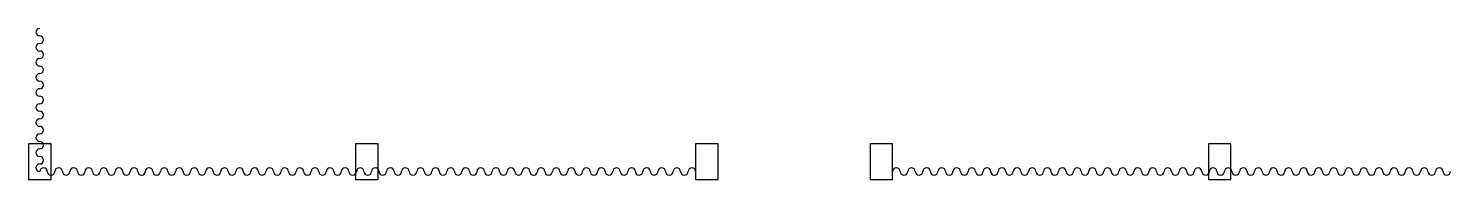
# Model space of a CAD drawing. Header units: metres. Extents: x 53072 to 55912, y 9324 to 9626.
import ezdxf

# ---------------------------------------------------------------- set-up
doc = ezdxf.new("R2010")
doc.units = ezdxf.units.M

msp = doc.modelspace()

# ---------------------------------------------------------------- linework, layer by layer
for points in [[(53072.42, 9323.74), (53117.64, 9323.74), (53117.64, 9395.16), (53072.42, 9395.16)], [(53725.46, 9323.74), (53770.69, 9323.74), (53770.69, 9395.16), (53725.46, 9395.16)], [(54404.89, 9323.74), (54450.11, 9323.74), (54450.11, 9395.16), (54404.89, 9395.16)], [(54753.1, 9323.74), (54798.32, 9323.74), (54798.32, 9395.16), (54753.1, 9395.16)], [(55428.76, 9323.74), (55473.98, 9323.74), (55473.98, 9395.16), (55428.76, 9395.16)]]:
    msp.add_lwpolyline(points, close=True)
for centre, start, end in [((53095.03, 9618.37), 90, 270), ((53095.03, 9603.32), 270, 90), ((53095.03, 9588.26), 90, 270), ((53095.03, 9573.21), 270, 90), ((53095.03, 9558.15), 90, 270), ((53095.03, 9543.09), 270, 90), ((53095.03, 9528.04), 90, 270), ((53095.03, 9512.98), 270, 90), ((53095.03, 9497.93), 90, 270), ((53095.03, 9482.87), 270, 90), ((53095.03, 9467.82), 90, 270), ((53095.03, 9452.76), 270, 90), ((53095.03, 9437.7), 90, 270), ((53095.03, 9422.65), 270, 90), ((53095.03, 9407.59), 90, 270), ((53095.03, 9377.48), 90, 270), ((53095.03, 9392.54), 270, 90), ((53095.03, 9347.37), 90, 270), ((53095.03, 9362.42), 270, 90), ((53102.56, 9339.84), 0, 180), ((53132.67, 9339.84), 0, 180), ((53162.78, 9339.84), 0, 180), ((53192.89, 9339.84), 0, 180), ((53223, 9339.84), 0, 180), ((53253.12, 9339.84), 0, 180), ((53283.23, 9339.84), 0, 180), ((53313.34, 9339.84), 0, 180), ((53343.45, 9339.84), 0, 180), ((53373.56, 9339.84), 0, 180), ((53403.67, 9339.84), 0, 180), ((53433.79, 9339.84), 0, 180), ((53463.9, 9339.84), 0, 180), ((53494.01, 9339.84), 0, 180), ((53524.12, 9339.84), 0, 180), ((53554.23, 9339.84), 0, 180), ((53584.34, 9339.84), 0, 180), ((53614.46, 9339.84), 0, 180), ((53644.57, 9339.84), 0, 180), ((53674.68, 9339.84), 0, 180), ((53704.79, 9339.84), 0, 180), ((53734.9, 9339.84), 0, 180), ((53765.01, 9339.84), 0, 180), ((53795.13, 9339.84), 0, 180), ((53825.24, 9339.84), 0, 180), ((53855.35, 9339.84), 0, 180), ((53885.46, 9339.84), 0, 180), ((53915.57, 9339.84), 0, 180), ((53945.68, 9339.84), 0, 180), ((53975.8, 9339.84), 0, 180), ((54005.91, 9339.84), 0, 180), ((54036.02, 9339.84), 0, 180), ((54066.13, 9339.84), 0, 180), ((54096.24, 9339.84), 0, 180), ((54126.36, 9339.84), 0, 180), ((54156.47, 9339.84), 0, 180), ((54186.58, 9339.84), 0, 180), ((54216.69, 9339.84), 0, 180), ((54246.8, 9339.84), 0, 180), ((54276.91, 9339.84), 0, 180), ((54307.03, 9339.84), 0, 180), ((54337.14, 9339.84), 0, 180), ((54367.25, 9339.84), 0, 180), ((54397.36, 9339.84), 0, 180), ((54805.85, 9339.84), 0, 180), ((54835.96, 9339.84), 0, 180), ((54866.07, 9339.84), 0, 180), ((54896.19, 9339.84), 0, 180), ((54926.3, 9339.84), 0, 180), ((54956.41, 9339.84), 0, 180), ((54986.52, 9339.84), 0, 180), ((55016.63, 9339.84), 0, 180), ((55046.74, 9339.84), 0, 180), ((55076.86, 9339.84), 0, 180), ((55106.97, 9339.84), 0, 180), ((55137.08, 9339.84), 0, 180), ((55167.19, 9339.84), 0, 180), ((55197.3, 9339.84), 0, 180), ((55227.41, 9339.84), 0, 180), ((55257.53, 9339.84), 0, 180), ((55287.64, 9339.84), 0, 180), ((55317.75, 9339.84), 0, 180), ((55347.86, 9339.84), 0, 180), ((55377.97, 9339.84), 0, 180), ((55408.08, 9339.84), 0, 180), ((55438.2, 9339.84), 0, 180), ((55468.31, 9339.84), 0, 180), ((55498.42, 9339.84), 0, 180), ((55528.53, 9339.84), 0, 180), ((55558.64, 9339.84), 0, 180), ((55588.76, 9339.84), 0, 180), ((55618.87, 9339.84), 0, 180), ((55648.98, 9339.84), 0, 180), ((55679.09, 9339.84), 0, 180), ((55709.2, 9339.84), 0, 180), ((55739.31, 9339.84), 0, 180), ((55769.43, 9339.84), 0, 180), ((55799.54, 9339.84), 0, 180), ((55829.65, 9339.84), 0, 180), ((55859.76, 9339.84), 0, 180), ((55889.87, 9339.84), 0, 180), ((53117.61, 9339.84), 180, 0), ((53147.73, 9339.84), 180, 0), ((53177.84, 9339.84), 180, 0), ((53207.95, 9339.84), 180, 0), ((53238.06, 9339.84), 180, 0), ((53268.17, 9339.84), 180, 0), ((53298.28, 9339.84), 180, 0), ((53328.4, 9339.84), 180, 0), ((53358.51, 9339.84), 180, 0), ((53388.62, 9339.84), 180, 0), ((53418.73, 9339.84), 180, 0), ((53448.84, 9339.84), 180, 0), ((53478.95, 9339.84), 180, 0), ((53509.07, 9339.84), 180, 0), ((53539.18, 9339.84), 180, 0), ((53569.29, 9339.84), 180, 0), ((53599.4, 9339.84), 180, 0), ((53629.51, 9339.84), 180, 0), ((53659.62, 9339.84), 180, 0), ((53689.74, 9339.84), 180, 0), ((53719.85, 9339.84), 180, 0), ((53749.96, 9339.84), 180, 0), ((53780.07, 9339.84), 180, 0), ((53810.18, 9339.84), 180, 0), ((53840.29, 9339.84), 180, 0), ((53870.41, 9339.84), 180, 0), ((53900.52, 9339.84), 180, 0), ((53930.63, 9339.84), 180, 0), ((53960.74, 9339.84), 180, 0), ((53990.85, 9339.84), 180, 0), ((54020.96, 9339.84), 180, 0), ((54051.08, 9339.84), 180, 0), ((54081.19, 9339.84), 180, 0), ((54111.3, 9339.84), 180, 0), ((54141.41, 9339.84), 180, 0), ((54171.52, 9339.84), 180, 0), ((54201.63, 9339.84), 180, 0), ((54231.75, 9339.84), 180, 0), ((54261.86, 9339.84), 180, 0), ((54291.97, 9339.84), 180, 0), ((54322.08, 9339.84), 180, 0), ((54352.19, 9339.84), 180, 0), ((54382.3, 9339.84), 180, 0), ((54820.91, 9339.84), 180, 0), ((54851.02, 9339.84), 180, 0), ((54881.13, 9339.84), 180, 0), ((54911.24, 9339.84), 180, 0), ((54941.35, 9339.84), 180, 0), ((54971.47, 9339.84), 180, 0), ((55001.58, 9339.84), 180, 0), ((55031.69, 9339.84), 180, 0), ((55061.8, 9339.84), 180, 0), ((55091.91, 9339.84), 180, 0), ((55122.02, 9339.84), 180, 0), ((55152.14, 9339.84), 180, 0), ((55182.25, 9339.84), 180, 0), ((55212.36, 9339.84), 180, 0), ((55242.47, 9339.84), 180, 0), ((55272.58, 9339.84), 180, 0), ((55302.69, 9339.84), 180, 0), ((55332.81, 9339.84), 180, 0), ((55362.92, 9339.84), 180, 0), ((55393.03, 9339.84), 180, 0), ((55423.14, 9339.84), 180, 0), ((55453.25, 9339.84), 180, 0), ((55483.36, 9339.84), 180, 0), ((55513.48, 9339.84), 180, 0), ((55543.59, 9339.84), 180, 0), ((55573.7, 9339.84), 180, 0), ((55603.81, 9339.84), 180, 0), ((55633.92, 9339.84), 180, 0), ((55664.03, 9339.84), 180, 0), ((55694.15, 9339.84), 180, 0), ((55724.26, 9339.84), 180, 0), ((55754.37, 9339.84), 180, 0), ((55784.48, 9339.84), 180, 0), ((55814.59, 9339.84), 180, 0), ((55844.7, 9339.84), 180, 0), ((55874.82, 9339.84), 180, 0), ((55904.93, 9339.84), 180, 0)]:
    msp.add_arc(centre, 7.53, start, end)

doc.saveas('drawing.dxf')
